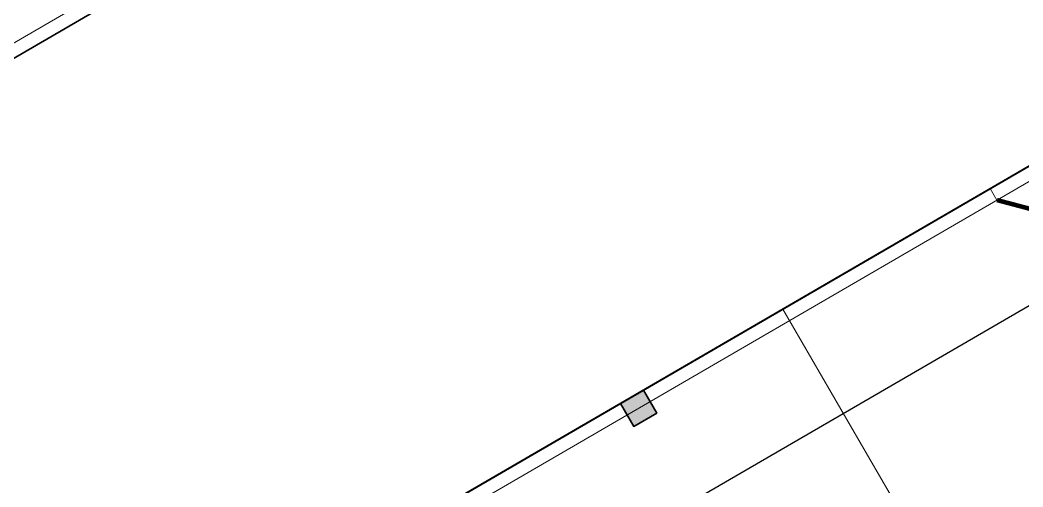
# Model space of a CAD drawing. Header units: millimetres. Extents: x 567980 to 569372, y 2065777 to 2066674.
# Drawn here: x 568954.02 to 568962.33, y 2066231.16 to 2066235.03 of the extents above; entities that cross this region are included whole.
import ezdxf

# ---------------------------------------------------------------- set-up
doc = ezdxf.new("R2010")
doc.units = ezdxf.units.MM
doc.linetypes.add('CENTER', pattern=[3, 1.5, -0.5, 0.5, -0.5])
for name, color, linetype, lineweight in [('A-COT VACH', 2, 'Continuous', 35), ('A-NET THAY', 125, 'Continuous', 18), ('A-TRUC', 250, 'CENTER', 5), ('boDnv', 54, 'Continuous', 25)]:
    doc.layers.add(name, color=color, linetype=linetype, lineweight=lineweight)
for name, color, linetype in [('ChiaLo', 128, 'CENTER'), ('datOlienke', 42, 'Continuous'), ('LoLK', 6, 'Continuous'), ('QUYEN', 7, 'Continuous'), ('ViaHeS', 32, 'Continuous')]:
    doc.layers.add(name, color=color, linetype=linetype)
doc.styles.add('rms', font='romans.shx', dxfattribs={"width": 0.7, "bigfont": 'vns.shx'})
doc.linetypes.add('ADL', pattern='A,0.125,-0.15,["++",rms,S=0.5,R=0,X=0,Y=-0.2245],-1.35,1.125', length=2.75)

# ---------------------------------------------------------------- blocks, each defined once
blk = doc.blocks.new('NEN')
at = {"layer": 'boDnv', "color": 10, "linetype": 'ADL', "ltscale": 0.25}
blk.add_lwpolyline([(270.4040884625865, -156.6479249873664), (272.2639994764468, -150.4230171078816), (266.1900293034269, -138.2786626422312), (158.2162765333196, -201.0135530158877), (167.2590763077606, -216.5772213574965)], close=True, dxfattribs=at)
at = {"layer": 'ChiaLo', "ltscale": 5}
for points in [[(264.3671939126216, -132.3985280545894), (154.3373617010657, -196.328041333938)], [(266.6081768607255, -136.8791709449142), (156.8492505272152, -200.651282539824)]]:
    blk.add_lwpolyline(points, dxfattribs=at)
at = {"layer": 'datOlienke'}
for points in [[(264.367193912738, -132.3985280550551), (257.6398582479451, -118.9478283338249), (251.0800209137378, -116.9878453181591), (144.2898063958855, -179.035076510394), (154.3373617009493, -196.328041333938)], [(271.2488674473716, -157.3136313336436), (273.3355125248199, -150.3298706654459), (266.6081768606091, -136.8791709442157), (156.8492505268659, -200.6512825400569), (166.8968058318133, -217.9442473638337)]]:
    blk.add_lwpolyline(points, close=True, dxfattribs=at)
at = {"layer": 'LoLK'}
for points in [[(257.6398582484107, -118.9478283333592), (251.0800209137378, -116.9878453188576), (244.5890023732791, -120.7592557410244), (254.6365576785756, -138.0522205654997), (264.3671939126216, -132.3985280543566)], [(266.6081768606091, -136.8791709451471), (257.1484465048416, -142.3754617716186), (267.1960018099053, -159.6684265956283), (271.248867447488, -157.3136313331779), (273.3355125249363, -150.3298706663772)]]:
    blk.add_lwpolyline(points, close=True, dxfattribs=at)
at = {"layer": 'ViaHeS'}
blk.add_lwpolyline([(266.6081768606091, -136.8791709449142), (264.3671939125052, -132.3985280548222), (154.3373617011821, -196.328041333938), (156.8492505272152, -200.6512825395912)], close=True, dxfattribs=at)
blk = doc.blocks.new('NEN B')
at = {"layer": 'datOlienke'}
for points in [[(6.566566987195984, 24.99999999953434), (7.507120503811166, 40.00978771364316), (2.819820577744395, 45.00000000139698), (-120.6872999272309, 45.00000000023283), (-120.6872999269981, 25.00000000023283)], [(-4.656612873077393e-10, -6.984919309616089e-10), (5.312700073234737, 4.990212287055328), (6.25325359008275, 20.00000000069849), (-120.6872999272309, 20.00000000023283), (-120.6872999272309, 2.328306436538696e-10)]]:
    blk.add_lwpolyline(points, close=True, dxfattribs=at)
at = {"layer": 'LoLK'}
for points in [[(7.507120504509658, 40.00978771387599), (2.819820577511564, 45.00000000069849), (-4.687299926998094, 45.00000000093132), (-4.687299926998094, 25.00000000023283), (6.566566987661645, 25.00000000023283)], [(6.253253589617088, 20), (-4.687299926998094, 20), (-4.687299926998094, -4.656612873077393e-10), (-2.328306436538696e-10, -2.328306436538696e-10), (5.312700072769076, 4.990212286124006)]]:
    blk.add_lwpolyline(points, close=True, dxfattribs=at)
blk = doc.blocks.new('T1 T5')
at = {"layer": 'A-NET THAY'}
blk.add_lwpolyline([(10.53445205441676, -9.313225746154785e-10), (-8.149072527885437e-10, -9.313225746154785e-10), (-0.6878480181330815, -15.20923248748295), (4.085498780943453, -20.11720147589222), (10.53445205185562, -20.00506891799159)], close=True, dxfattribs=at)
blk.add_lwpolyline([(10.4244520541979, -2.000000000931323), (10.42445205443073, -0.1100000010337681), (0.1051376108080149, -0.1100000010337681), (-0.5758101099636406, -15.16665777540766), (4.13117228448391, -20.00639069103636), (10.42445205186959, -19.89696493954398), (10.42445205221884, -17.11000000103377)], dxfattribs=at)
blk = doc.blocks.new('cot 220')
at = {"layer": 'A-COT VACH'}
h = blk.add_hatch(color=256, dxfattribs=at)
h.dxf.hatch_style = 1
h.paths.add_polyline_path([(110.0000037951395, 109.9999999980937), (-109.9999962048605, 109.9999999980937), (-109.9999962048605, -110.0000000019063), (110.0000037951395, -110.0000000019063)])
blk.add_lwpolyline([(-109.9999962048605, -110.0000000019063), (110.0000037951395, -110.0000000019063), (110.0000037951395, 109.9999999980937), (-109.9999962048605, 109.9999999980937)], close=True, dxfattribs=at)
blk = doc.blocks.new('T1 T6666')
at = {"layer": 'A-NET THAY'}
blk.add_line((8.588323610834777, -0.1100000003352761), (8.588323610834777, -2.328306436538696e-10), dxfattribs=at)
blk.add_lwpolyline([(-2.095475792884827e-09, -20.00000000023283), (4.403809831128456, -19.99999999883585), (9.629707372747362, -15.00510557671078), (10.30832361080684, -2.328306436538696e-10), (0, 0)], close=True, dxfattribs=at)
blk.add_lwpolyline([(0.1099999982398003, -17.10999999963678), (0.1099999980069697, -19.89000000013039), (4.359695718158036, -19.88999999896623), (9.521812749328092, -14.95606676349416), (10.19323634752072, -0.1100000003352761), (0.1099999999860302, -0.1099999998696148), (0.1099999997531995, -2)], dxfattribs=at)
at = {"layer": 'A-TRUC', "ltscale": 2000}
blk.add_line((6.600000000209548, 0), (6.600000000209548, -2.109999999869615), dxfattribs=at)
at = {"layer": 'QUYEN'}
blk.add_lwpolyline([(8.588323610834777, -0.1100000003352761, 0.03749999999998824, 0.03749999999998824, 0), (9.132073610788211, -0.65375000028871, 0, 0, 0.1927387260089142), (9.338323610834777, -0.1100000003352761, 0, 0, 1.782881781543536)], format="xyseb", dxfattribs=at)
at = {"layer": 'A-COT VACH', "xscale": 0.001, "yscale": 0.001, "zscale": 0.001, "rotation": 180}
blk.add_blockref('cot 220', (5.154161809245124, -0.1100000001024455), dxfattribs=at)
blk = doc.blocks.new('MBT1 B')
at = {"layer": 'LoLK', "rotation": 180}
blk.add_blockref('T1 T5', (5.847152127767913, 25.00000000023283), dxfattribs=at)
at = {"layer": 'LoLK'}
for name, p in [('NEN B', (2.328306436538696e-10, 2.328306436538696e-10)), ('T1 T6666', (-4.687299926765263, 20.00000000116415))]:
    blk.add_blockref(name, p, dxfattribs=at)

msp = doc.modelspace()

# ---------------------------------------------------------------- block references
at = {"layer": 'boDnv'}
msp.add_blockref('NEN', (568697.4807461541, 2066371.697269554), dxfattribs=at)

# ---------------------------------------------------------------- next in the draw order: block references
at = {"layer": 'LoLK', "rotation": 30.15743675345276}
msp.add_blockref('MBT1 B', (568968.7296135384, 2066214.383638295), dxfattribs=at)

doc.saveas('drawing.dxf')
